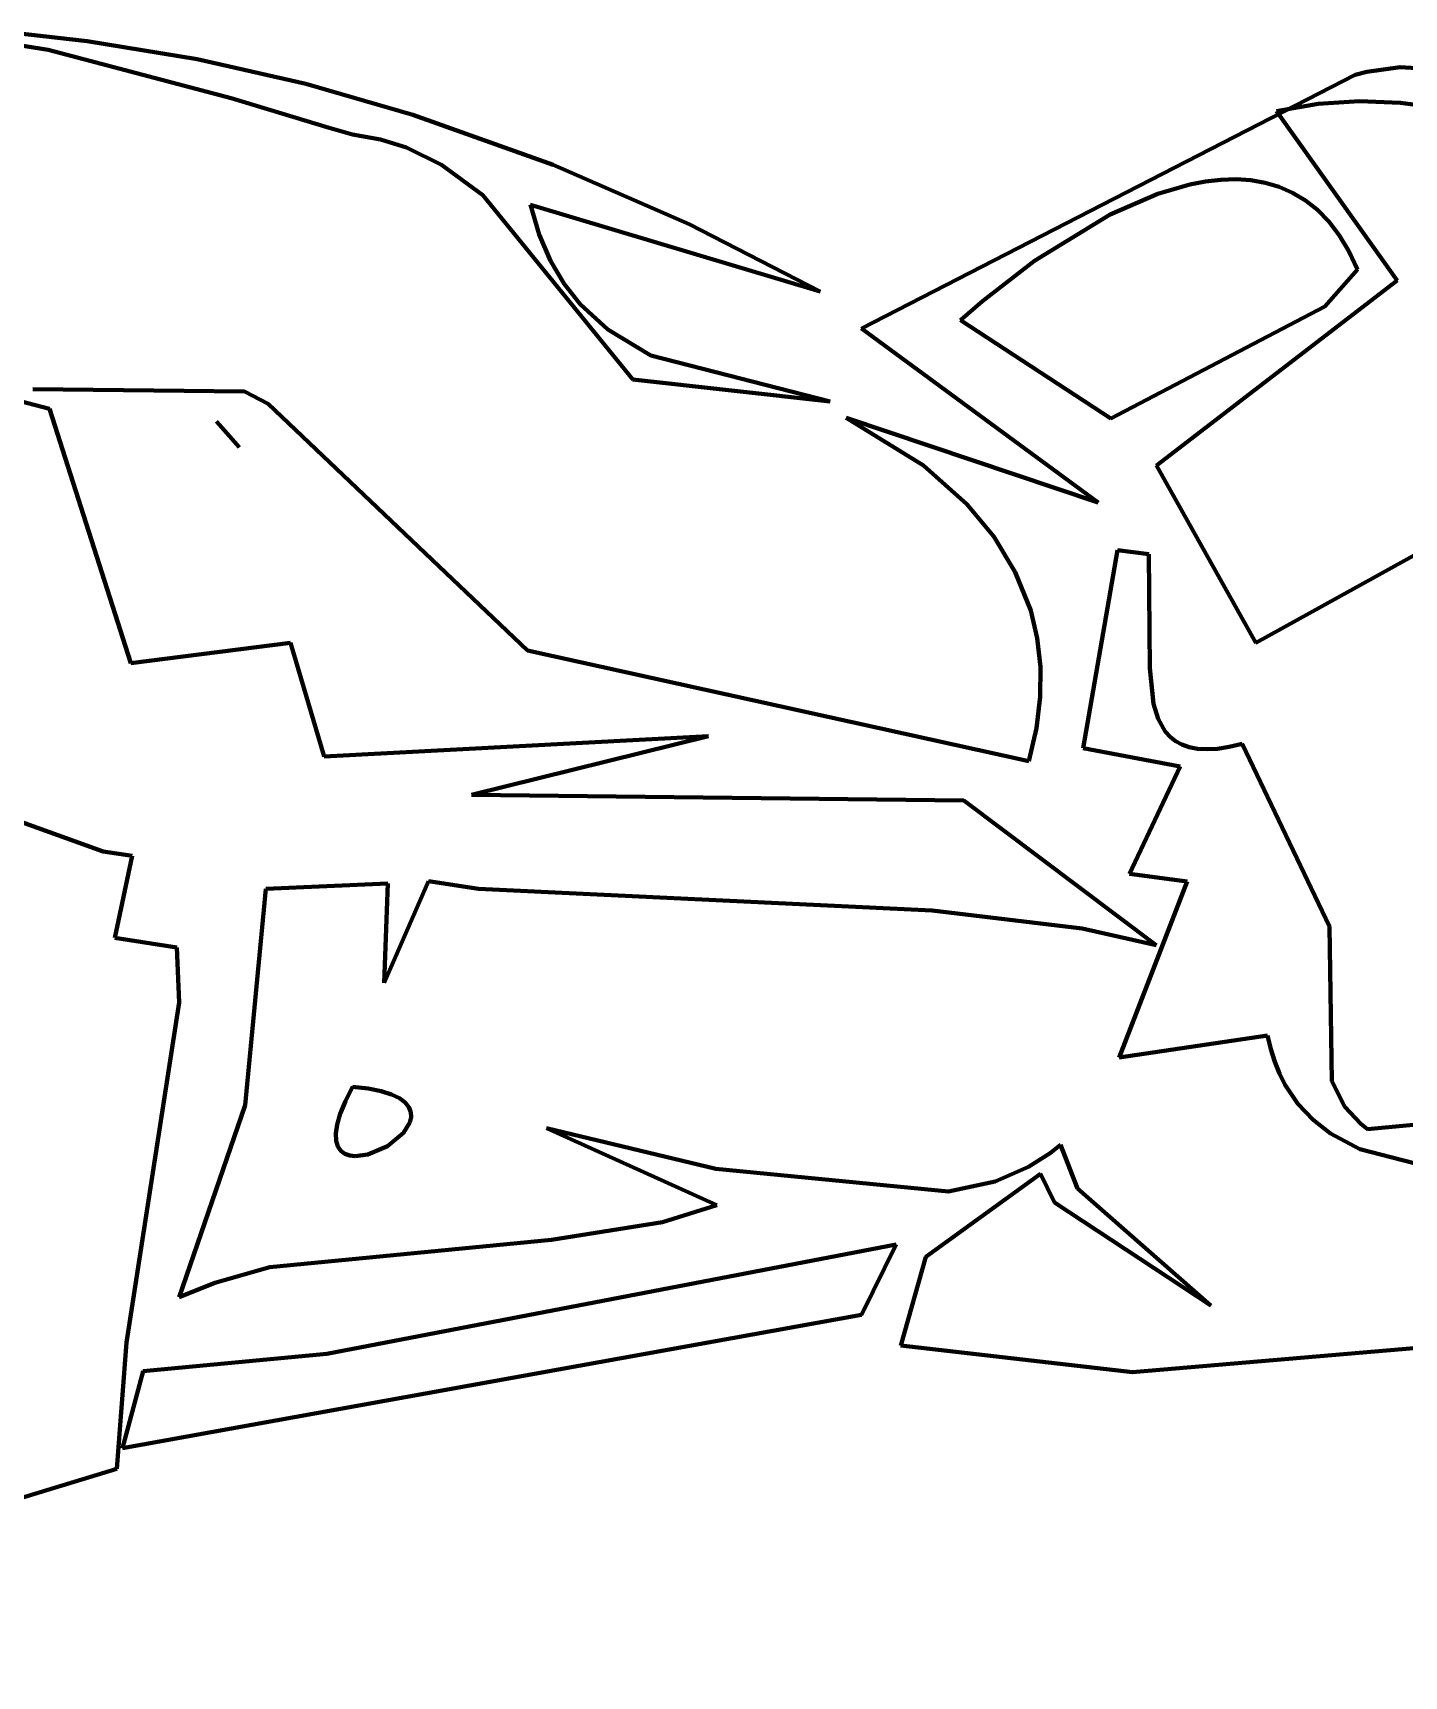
# Model space of a CAD drawing. Header units: millimetres. Extents: x 0 to 10.4, y 0 to 8.2.
# Drawn here: x 8.8021 to 9.1789, y 7.3063 to 7.7579 of the extents above; entities that cross this region are included whole.
import ezdxf

# ---------------------------------------------------------------- set-up
doc = ezdxf.new("R2010")
doc.units = ezdxf.units.MM
for name, color, linetype, lineweight in [('color#000000ff', 7, 'CONTINUOUS', 100), ('color#929292ff', 7, 'CONTINUOUS', 100), ('color#ffffffff', 7, 'CONTINUOUS', 100)]:
    doc.layers.add(name, color=color, linetype=linetype, lineweight=lineweight)

msp = doc.modelspace()

# ---------------------------------------------------------------- linework, layer by layer
at = {"layer": 'color#000000ff'}
for p, q in [((8.79686, 7.75785), (8.81709, 7.75561)), ((8.80632, 7.75315), (8.79182, 7.75552)), ((8.85666, 7.73987), (8.80632, 7.75315)), ((8.81709, 7.75561), (8.84725, 7.75064)), ((8.84725, 7.75064), (8.87711, 7.74386)), ((9.16861, 7.74711), (9.17784, 7.7484)), ((9.17784, 7.7484), (9.18985, 7.74771)), ((9.02984, 7.67663), (9.16548, 7.74628)), ((9.16548, 7.74628), (9.16861, 7.74711)), ((8.88358, 7.73174), (8.85666, 7.73987)), ((8.87711, 7.74386), (8.90657, 7.73537)), ((8.90657, 7.73537), (8.94505, 7.72162)), ((9.15531, 7.73833), (9.14387, 7.73638)), ((9.14387, 7.73638), (9.17699, 7.6898)), ((9.16667, 7.73907), (9.15531, 7.73833)), ((9.17789, 7.73867), (9.16667, 7.73907)), ((9.18891, 7.73716), (9.17789, 7.73867)), ((8.88994, 7.72995), (8.88358, 7.73174)), ((8.89765, 7.72854), (8.88994, 7.72995)), ((8.90476, 7.72631), (8.89765, 7.72854)), ((8.91444, 7.72162), (8.90476, 7.72631)), ((8.9258, 7.71327), (8.91444, 7.72162)), ((8.94505, 7.72162), (8.98241, 7.70533)), ((9.12432, 7.71702), (9.12, 7.71619)), ((9.12856, 7.71751), (9.12432, 7.71702)), ((9.13273, 7.71763), (9.12856, 7.71751)), ((9.13681, 7.71736), (9.13273, 7.71763)), ((9.14076, 7.71668), (9.13681, 7.71736)), ((8.96702, 7.6626), (8.9258, 7.71327)), ((9.11126, 7.71363), (9.09813, 7.70792)), ((9.12, 7.71619), (9.11126, 7.71363)), ((9.14458, 7.71554), (9.14076, 7.71668)), ((9.14825, 7.71393), (9.14458, 7.71554)), ((9.15176, 7.71183), (9.14825, 7.71393)), ((9.01841, 7.68678), (8.93886, 7.71064)), ((8.93886, 7.71064), (8.94121, 7.70248)), ((9.09813, 7.70792), (9.07736, 7.69523)), ((9.15507, 7.70919), (9.15176, 7.71183)), ((9.15819, 7.706), (9.15507, 7.70919)), ((8.98241, 7.70533), (9.01841, 7.68678)), ((9.16107, 7.70223), (9.15819, 7.706)), ((8.94121, 7.70248), (8.94431, 7.69525)), ((9.16372, 7.69785), (9.16107, 7.70223)), ((8.94431, 7.69525), (8.94809, 7.68889)), ((9.07736, 7.69523), (9.06303, 7.68414)), ((9.16612, 7.69284), (9.16372, 7.69785)), ((9.17699, 7.6898), (9.11087, 7.63898)), ((9.15712, 7.68267), (9.16612, 7.69284)), ((8.94809, 7.68889), (8.95249, 7.68333)), ((8.95249, 7.68333), (8.96013, 7.67636)), ((9.06303, 7.68414), (9.05702, 7.67889)), ((9.0983, 7.65191), (9.15712, 7.68267)), ((8.96013, 7.67636), (8.97193, 7.66924)), ((9.09482, 7.62881), (9.02984, 7.67663)), ((9.05702, 7.67889), (9.0983, 7.65191)), ((8.97193, 7.66924), (9.02116, 7.65654)), ((9.13819, 7.59026), (9.27913, 7.6683)), ((8.8067, 7.65453), (8.77298, 7.6634)), ((9.02116, 7.65654), (8.96702, 7.6626)), ((8.80213, 7.65993), (8.86027, 7.65935)), ((8.86027, 7.65935), (8.86678, 7.65594)), ((8.82904, 7.58467), (8.8067, 7.65453)), ((8.86678, 7.65594), (8.93808, 7.58814)), ((8.85263, 7.65105), (8.85624, 7.64693)), ((8.85877, 7.64405), (8.85263, 7.65105)), ((9.04686, 7.63894), (9.0256, 7.65204)), ((9.0256, 7.65204), (9.09482, 7.62881)), ((8.85624, 7.64693), (8.85877, 7.64405)), ((9.05875, 7.62835), (9.04686, 7.63894)), ((9.11087, 7.63898), (9.13819, 7.59026)), ((9.06616, 7.61944), (9.05875, 7.62835)), ((9.07207, 7.60968), (9.06616, 7.61944)), ((9.10014, 7.61571), (9.09073, 7.56128)), ((9.10873, 7.61462), (9.10014, 7.61571)), ((9.10903, 7.58329), (9.10873, 7.61462)), ((9.07629, 7.59909), (9.07207, 7.60968)), ((9.07807, 7.59156), (9.07629, 7.59909)), ((9.07897, 7.58367), (9.07807, 7.59156)), ((8.87294, 7.59023), (8.82904, 7.58467)), ((8.88221, 7.55901), (8.87294, 7.59023)), ((8.93808, 7.58814), (9.07577, 7.55775)), ((9.07892, 7.5754), (9.07897, 7.58367)), ((9.11003, 7.5735), (9.10903, 7.58329)), ((9.07787, 7.56676), (9.07892, 7.5754)), ((9.1113, 7.56935), (9.11003, 7.5735)), ((9.11328, 7.56588), (9.1113, 7.56935)), ((8.98777, 7.56464), (8.88221, 7.55901)), ((8.92262, 7.54847), (8.98777, 7.56464)), ((9.07577, 7.55775), (9.07787, 7.56676)), ((9.11457, 7.56445), (9.11328, 7.56588)), ((9.11609, 7.56324), (9.11457, 7.56445)), ((9.09073, 7.56128), (9.11732, 7.5563)), ((9.11785, 7.56227), (9.11609, 7.56324)), ((9.11987, 7.56156), (9.11785, 7.56227)), ((9.12216, 7.56112), (9.11987, 7.56156)), ((9.12475, 7.56098), (9.12216, 7.56112)), ((9.12765, 7.56114), (9.12475, 7.56098)), ((9.13087, 7.56164), (9.12765, 7.56114)), ((9.13444, 7.56248), (9.13087, 7.56164)), ((9.15836, 7.51234), (9.13444, 7.56248)), ((9.11732, 7.5563), (9.10341, 7.52676)), ((8.78188, 7.54714), (8.82144, 7.53287)), ((9.05791, 7.54692), (8.92262, 7.54847)), ((9.11074, 7.50714), (9.05791, 7.54692)), ((8.82144, 7.53287), (8.8294, 7.53168)), ((8.8294, 7.53168), (8.82462, 7.50918)), ((8.86044, 7.46324), (8.86611, 7.52267)), ((8.86611, 7.52267), (8.89962, 7.52413)), ((8.89863, 7.49679), (8.91087, 7.52477)), ((8.89962, 7.52413), (8.89863, 7.49679)), ((8.91087, 7.52477), (8.92461, 7.52266)), ((8.92461, 7.52266), (9.04925, 7.51673)), ((9.11929, 7.5247), (9.10059, 7.47633)), ((9.10341, 7.52676), (9.11929, 7.5247)), ((9.04925, 7.51673), (9.0904, 7.51177)), ((8.82462, 7.50918), (8.84171, 7.50654)), ((9.0904, 7.51177), (9.11074, 7.50714)), ((9.15899, 7.46977), (9.15836, 7.51234)), ((8.84171, 7.50654), (8.84229, 7.49143)), ((8.84229, 7.49143), (8.82784, 7.39803)), ((9.10059, 7.47633), (9.14136, 7.48233)), ((9.14136, 7.48233), (9.14225, 7.47857)), ((9.14225, 7.47857), (9.14335, 7.47509)), ((9.14335, 7.47509), (9.14466, 7.47186)), ((9.14466, 7.47186), (9.14616, 7.46888)), ((9.14616, 7.46888), (9.1497, 7.4636)), ((9.16259, 7.46275), (9.15899, 7.46977)), ((8.88799, 7.46427), (8.8866, 7.46084)), ((8.88998, 7.46824), (8.88799, 7.46427)), ((8.89429, 7.46775), (8.88998, 7.46824)), ((8.89784, 7.46704), (8.89429, 7.46775)), ((8.90069, 7.46615), (8.89784, 7.46704)), ((8.90287, 7.46509), (8.90069, 7.46615)), ((8.90445, 7.46391), (8.90287, 7.46509)), ((8.8423, 7.41043), (8.86044, 7.46324)), ((8.8866, 7.46084), (8.88574, 7.4579)), ((8.90547, 7.46263), (8.90445, 7.46391)), ((8.90598, 7.46127), (8.90547, 7.46263)), ((8.90569, 7.45844), (8.90604, 7.45987)), ((8.90604, 7.45987), (8.90598, 7.46127)), ((9.1497, 7.4636), (9.1539, 7.45916)), ((9.167, 7.45807), (9.16259, 7.46275)), ((9.1991, 7.45941), (9.16885, 7.45664)), ((8.88574, 7.4579), (8.88538, 7.45544)), ((8.88538, 7.45544), (8.88546, 7.45344)), ((8.89955, 7.45198), (8.90396, 7.45564)), ((8.90396, 7.45564), (8.90569, 7.45844)), ((8.98977, 7.44568), (8.94324, 7.45692)), ((8.94324, 7.45692), (8.99006, 7.43573)), ((9.1539, 7.45916), (9.15867, 7.45546)), ((9.15867, 7.45546), (9.16672, 7.45107)), ((9.16885, 7.45664), (9.167, 7.45807)), ((8.88546, 7.45344), (8.88593, 7.45185)), ((8.88593, 7.45185), (8.88674, 7.45066)), ((8.88674, 7.45066), (8.88784, 7.44983)), ((8.89418, 7.44963), (8.89955, 7.45198)), ((9.08451, 7.45235), (9.08163, 7.45006)), ((9.08913, 7.44026), (9.08451, 7.45235)), ((9.16672, 7.45107), (9.21731, 7.43813)), ((8.88784, 7.44983), (8.88919, 7.44934)), ((8.88919, 7.44934), (8.89073, 7.44917)), ((8.89073, 7.44917), (8.89418, 7.44963)), ((9.07573, 7.44624), (9.06652, 7.44221)), ((9.08163, 7.45006), (9.07573, 7.44624)), ((9.0537, 7.43952), (8.98977, 7.44568)), ((9.04749, 7.42153), (9.07898, 7.4443)), ((9.06652, 7.44221), (9.0537, 7.43952)), ((9.07898, 7.4443), (9.08283, 7.43642)), ((9.12577, 7.40812), (9.08913, 7.44026)), ((8.99006, 7.43573), (8.97517, 7.43106)), ((9.08283, 7.43642), (9.12577, 7.40812)), ((8.97517, 7.43106), (8.94461, 7.42616)), ((8.94461, 7.42616), (8.86721, 7.41865)), ((8.88292, 7.39485), (9.03937, 7.42494)), ((9.03937, 7.42494), (9.02984, 7.40562)), ((9.04062, 7.39713), (9.04749, 7.42153)), ((8.85216, 7.41436), (8.8423, 7.41043)), ((8.86721, 7.41865), (8.85216, 7.41436)), ((9.02984, 7.40562), (8.82676, 7.36893)), ((8.82784, 7.39803), (8.82521, 7.36325)), ((9.10424, 7.38987), (9.04062, 7.39713)), ((9.19473, 7.39759), (9.10424, 7.38987)), ((8.83245, 7.39008), (8.88292, 7.39485)), ((8.82676, 7.36893), (8.83245, 7.39008)), ((8.82521, 7.36325), (8.63812, 7.30631))]:
    msp.add_line(p, q, dxfattribs=at)
at = {"layer": 'color#929292ff'}
for p, q in [((9.09073, 7.56128), (9.10014, 7.61571)), ((9.10014, 7.61571), (9.10873, 7.61462)), ((9.10873, 7.61462), (9.10903, 7.58329)), ((9.10903, 7.58329), (9.11003, 7.5735)), ((9.11003, 7.5735), (9.1113, 7.56935)), ((9.1113, 7.56935), (9.11328, 7.56588)), ((9.11328, 7.56588), (9.11457, 7.56445)), ((9.11457, 7.56445), (9.11609, 7.56324)), ((9.11732, 7.5563), (9.09073, 7.56128)), ((9.11609, 7.56324), (9.11785, 7.56227)), ((9.11785, 7.56227), (9.11987, 7.56156)), ((9.11987, 7.56156), (9.12216, 7.56112)), ((9.12216, 7.56112), (9.12475, 7.56098)), ((9.12475, 7.56098), (9.12765, 7.56114)), ((9.12765, 7.56114), (9.13087, 7.56164)), ((9.13087, 7.56164), (9.13444, 7.56248)), ((9.13444, 7.56248), (9.15836, 7.51234)), ((9.10341, 7.52676), (9.11732, 7.5563)), ((9.10059, 7.47633), (9.11929, 7.5247)), ((9.11929, 7.5247), (9.10341, 7.52676)), ((9.15836, 7.51234), (9.15899, 7.46977)), ((9.14136, 7.48233), (9.10059, 7.47633)), ((9.14225, 7.47857), (9.14136, 7.48233)), ((9.14335, 7.47509), (9.14225, 7.47857)), ((9.14466, 7.47186), (9.14335, 7.47509)), ((9.14616, 7.46888), (9.14466, 7.47186)), ((9.1497, 7.4636), (9.14616, 7.46888)), ((9.15899, 7.46977), (9.16259, 7.46275)), ((8.8866, 7.46084), (8.88799, 7.46427)), ((8.88799, 7.46427), (8.88998, 7.46824)), ((8.88998, 7.46824), (8.89429, 7.46775)), ((8.89429, 7.46775), (8.89784, 7.46704)), ((8.89784, 7.46704), (8.90069, 7.46615)), ((8.90069, 7.46615), (8.90287, 7.46509)), ((8.90287, 7.46509), (8.90445, 7.46391)), ((8.88574, 7.4579), (8.8866, 7.46084)), ((8.90445, 7.46391), (8.90547, 7.46263)), ((8.90547, 7.46263), (8.90598, 7.46127)), ((8.90604, 7.45987), (8.90569, 7.45844)), ((8.90598, 7.46127), (8.90604, 7.45987)), ((9.1539, 7.45916), (9.1497, 7.4636)), ((9.16259, 7.46275), (9.167, 7.45807)), ((9.16885, 7.45664), (9.1991, 7.45941)), ((8.88538, 7.45544), (8.88574, 7.4579)), ((8.88546, 7.45344), (8.88538, 7.45544)), ((8.90396, 7.45564), (8.89955, 7.45198)), ((8.90569, 7.45844), (8.90396, 7.45564)), ((9.15867, 7.45546), (9.1539, 7.45916)), ((9.16672, 7.45107), (9.15867, 7.45546)), ((9.167, 7.45807), (9.16885, 7.45664)), ((8.88593, 7.45185), (8.88546, 7.45344)), ((8.88674, 7.45066), (8.88593, 7.45185)), ((8.88784, 7.44983), (8.88674, 7.45066)), ((8.89955, 7.45198), (8.89418, 7.44963)), ((9.21731, 7.43813), (9.16672, 7.45107)), ((8.88919, 7.44934), (8.88784, 7.44983)), ((8.89073, 7.44917), (8.88919, 7.44934)), ((8.89418, 7.44963), (8.89073, 7.44917))]:
    msp.add_line(p, q, dxfattribs=at)
at = {"layer": 'color#ffffffff'}
for p, q in [((8.81709, 7.75561), (8.79686, 7.75785)), ((8.79182, 7.75552), (8.80632, 7.75315)), ((8.80632, 7.75315), (8.85666, 7.73987)), ((8.84725, 7.75064), (8.81709, 7.75561)), ((8.87711, 7.74386), (8.84725, 7.75064)), ((9.17784, 7.7484), (9.16861, 7.74711)), ((9.18985, 7.74771), (9.17784, 7.7484)), ((9.16548, 7.74628), (9.02984, 7.67663)), ((9.16861, 7.74711), (9.16548, 7.74628)), ((8.85666, 7.73987), (8.88358, 7.73174)), ((8.90657, 7.73537), (8.87711, 7.74386)), ((8.94505, 7.72162), (8.90657, 7.73537)), ((9.14387, 7.73638), (9.15531, 7.73833)), ((9.17699, 7.6898), (9.14387, 7.73638)), ((9.15531, 7.73833), (9.16667, 7.73907)), ((9.16667, 7.73907), (9.17789, 7.73867)), ((9.17789, 7.73867), (9.18891, 7.73716)), ((8.88358, 7.73174), (8.88994, 7.72995)), ((8.88994, 7.72995), (8.89765, 7.72854)), ((8.89765, 7.72854), (8.90476, 7.72631)), ((8.90476, 7.72631), (8.91444, 7.72162)), ((8.91444, 7.72162), (8.9258, 7.71327)), ((8.98241, 7.70533), (8.94505, 7.72162)), ((9.12, 7.71619), (9.12432, 7.71702)), ((9.12432, 7.71702), (9.12856, 7.71751)), ((9.12856, 7.71751), (9.13273, 7.71763)), ((9.13273, 7.71763), (9.13681, 7.71736)), ((9.13681, 7.71736), (9.14076, 7.71668)), ((8.9258, 7.71327), (8.96702, 7.6626)), ((9.09813, 7.70792), (9.11126, 7.71363)), ((9.11126, 7.71363), (9.12, 7.71619)), ((9.14076, 7.71668), (9.14458, 7.71554)), ((9.14458, 7.71554), (9.14825, 7.71393)), ((9.14825, 7.71393), (9.15176, 7.71183)), ((8.94121, 7.70248), (8.93886, 7.71064)), ((8.93886, 7.71064), (9.01841, 7.68678)), ((9.07736, 7.69523), (9.09813, 7.70792)), ((9.15176, 7.71183), (9.15507, 7.70919)), ((9.15507, 7.70919), (9.15819, 7.706)), ((9.01841, 7.68678), (8.98241, 7.70533)), ((9.15819, 7.706), (9.16107, 7.70223)), ((8.94431, 7.69525), (8.94121, 7.70248)), ((9.16107, 7.70223), (9.16372, 7.69785)), ((8.94809, 7.68889), (8.94431, 7.69525)), ((9.06303, 7.68414), (9.07736, 7.69523)), ((9.16372, 7.69785), (9.16612, 7.69284)), ((9.11087, 7.63898), (9.17699, 7.6898)), ((9.16612, 7.69284), (9.15712, 7.68267)), ((8.95249, 7.68333), (8.94809, 7.68889)), ((8.96013, 7.67636), (8.95249, 7.68333)), ((9.05702, 7.67889), (9.06303, 7.68414)), ((9.15712, 7.68267), (9.0983, 7.65191)), ((8.97193, 7.66924), (8.96013, 7.67636)), ((9.02984, 7.67663), (9.09482, 7.62881)), ((9.0983, 7.65191), (9.05702, 7.67889)), ((9.02116, 7.65654), (8.97193, 7.66924)), ((9.27913, 7.6683), (9.13819, 7.59026)), ((8.77298, 7.6634), (8.8067, 7.65453)), ((8.96702, 7.6626), (9.02116, 7.65654)), ((8.86027, 7.65935), (8.80213, 7.65993)), ((8.86678, 7.65594), (8.86027, 7.65935)), ((8.8067, 7.65453), (8.82904, 7.58467)), ((8.93808, 7.58814), (8.86678, 7.65594)), ((8.85263, 7.65105), (8.85877, 7.64405)), ((8.85624, 7.64693), (8.85263, 7.65105)), ((9.09482, 7.62881), (9.0256, 7.65204)), ((9.0256, 7.65204), (9.04686, 7.63894)), ((8.85877, 7.64405), (8.85624, 7.64693)), ((9.04686, 7.63894), (9.05875, 7.62835)), ((9.13819, 7.59026), (9.11087, 7.63898)), ((9.05875, 7.62835), (9.06616, 7.61944)), ((9.06616, 7.61944), (9.07207, 7.60968)), ((9.07207, 7.60968), (9.07629, 7.59909)), ((9.07629, 7.59909), (9.07807, 7.59156)), ((9.07807, 7.59156), (9.07897, 7.58367)), ((8.82904, 7.58467), (8.87294, 7.59023)), ((8.87294, 7.59023), (8.88221, 7.55901)), ((9.07577, 7.55775), (8.93808, 7.58814)), ((9.07897, 7.58367), (9.07892, 7.5754)), ((9.07892, 7.5754), (9.07787, 7.56676)), ((8.88221, 7.55901), (8.98777, 7.56464)), ((8.98777, 7.56464), (8.92262, 7.54847)), ((9.07787, 7.56676), (9.07577, 7.55775)), ((8.82144, 7.53287), (8.78188, 7.54714)), ((8.92262, 7.54847), (9.05791, 7.54692)), ((9.05791, 7.54692), (9.11074, 7.50714)), ((8.8294, 7.53168), (8.82144, 7.53287)), ((8.82462, 7.50918), (8.8294, 7.53168)), ((8.86611, 7.52267), (8.86044, 7.46324)), ((8.89962, 7.52413), (8.86611, 7.52267)), ((8.91087, 7.52477), (8.89863, 7.49679)), ((8.89863, 7.49679), (8.89962, 7.52413)), ((8.92461, 7.52266), (8.91087, 7.52477)), ((9.04925, 7.51673), (8.92461, 7.52266)), ((9.0904, 7.51177), (9.04925, 7.51673)), ((8.84171, 7.50654), (8.82462, 7.50918)), ((9.11074, 7.50714), (9.0904, 7.51177)), ((8.84229, 7.49143), (8.84171, 7.50654)), ((8.82784, 7.39803), (8.84229, 7.49143)), ((8.86044, 7.46324), (8.8423, 7.41043)), ((8.99006, 7.43573), (8.94324, 7.45692)), ((8.94324, 7.45692), (8.98977, 7.44568)), ((9.08163, 7.45006), (9.08451, 7.45235)), ((9.08451, 7.45235), (9.08913, 7.44026)), ((9.06652, 7.44221), (9.07573, 7.44624)), ((9.07573, 7.44624), (9.08163, 7.45006)), ((8.98977, 7.44568), (9.0537, 7.43952)), ((9.07898, 7.4443), (9.04749, 7.42153)), ((9.0537, 7.43952), (9.06652, 7.44221)), ((9.08283, 7.43642), (9.07898, 7.4443)), ((9.08913, 7.44026), (9.12577, 7.40812)), ((8.97517, 7.43106), (8.99006, 7.43573)), ((9.12577, 7.40812), (9.08283, 7.43642)), ((8.94461, 7.42616), (8.97517, 7.43106)), ((8.86721, 7.41865), (8.94461, 7.42616)), ((9.03937, 7.42494), (8.88292, 7.39485)), ((9.02984, 7.40562), (9.03937, 7.42494)), ((9.04749, 7.42153), (9.04062, 7.39713)), ((8.8423, 7.41043), (8.85216, 7.41436)), ((8.85216, 7.41436), (8.86721, 7.41865)), ((8.82676, 7.36893), (9.02984, 7.40562)), ((8.82521, 7.36325), (8.82784, 7.39803)), ((9.04062, 7.39713), (9.10424, 7.38987)), ((9.10424, 7.38987), (9.19473, 7.39759)), ((8.88292, 7.39485), (8.83245, 7.39008)), ((8.83245, 7.39008), (8.82676, 7.36893)), ((8.63812, 7.30631), (8.82521, 7.36325))]:
    msp.add_line(p, q, dxfattribs=at)

doc.saveas('drawing.dxf')
